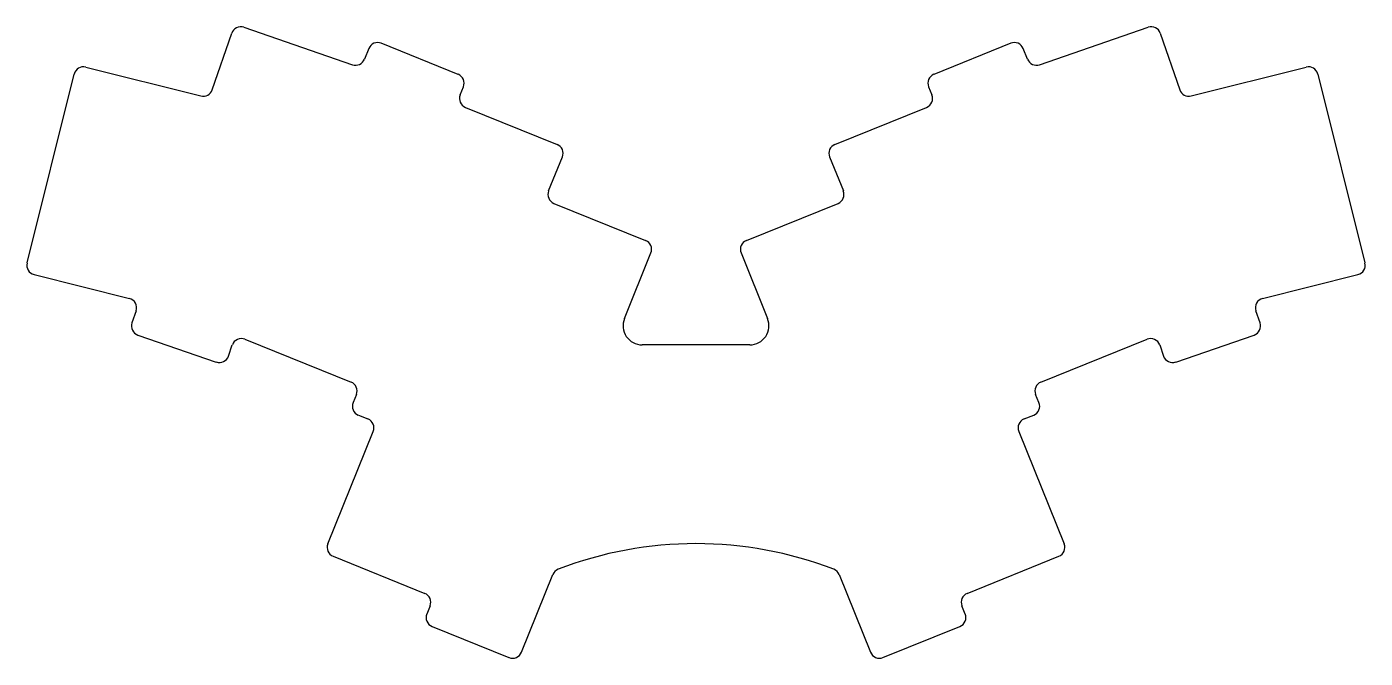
# Model space of a CAD drawing. Header units: millimetres. Extents: x 68 to 277, y -171 to -72.
import ezdxf

# ---------------------------------------------------------------- set-up
doc = ezdxf.new("R2010")
doc.units = ezdxf.units.MM

msp = doc.modelspace()

# ---------------------------------------------------------------- linework, layer by layer
for p, q in [((96.76, -81.46), (99.81, -72.61)), ((101.71, -71.68), (118.74, -77.54)), ((226.43, -77.54), (243.45, -71.68)), ((245.36, -72.61), (248.41, -81.46)), ((121.3, -75.01), (120.62, -76.68)), ((135.3, -79.05), (123.25, -74.18)), ((221.92, -74.18), (209.86, -79.05)), ((224.55, -76.68), (223.87, -75.01)), ((67.74, -108.61), (75.11, -79.02)), ((76.93, -77.93), (94.98, -82.43)), ((250.19, -82.43), (268.24, -77.93)), ((270.05, -79.02), (277.43, -108.61)), ((135.62, -82.28), (136.13, -81)), ((209.04, -81), (209.55, -82.28)), ((136.45, -84.23), (150.82, -90.04)), ((194.35, -90.04), (208.72, -84.23)), ((149.49, -97.32), (151.65, -91.99)), ((193.52, -91.99), (195.68, -97.32)), ((150.32, -99.27), (164.69, -105.08)), ((180.48, -105.08), (194.85, -99.27)), ((161.37, -117.31), (165.52, -107.03)), ((179.65, -107.03), (183.8, -117.31)), ((68.83, -110.43), (83.78, -114.16)), ((261.39, -114.16), (276.34, -110.43)), ((84.83, -116.1), (84.18, -117.99)), ((260.99, -117.99), (260.34, -116.1)), ((85.11, -119.9), (97.4, -124.13)), ((99.31, -123.2), (99.91, -121.46)), ((101.89, -120.56), (118.52, -127.27)), ((181.02, -121.44), (164.15, -121.44)), ((226.65, -127.27), (243.28, -120.56)), ((245.26, -121.46), (245.86, -123.2)), ((247.77, -124.13), (260.06, -119.9)), ((119.35, -129.23), (118.83, -130.5)), ((226.34, -130.5), (225.82, -129.23)), ((119.66, -132.45), (121.17, -133.06)), ((224, -133.06), (225.51, -132.45)), ((114.88, -152.63), (122, -135.02)), ((223.17, -135.02), (230.29, -152.63)), ((115.71, -154.58), (130.08, -160.39)), ((215.09, -160.39), (229.46, -154.58)), ((145.23, -169.61), (150.14, -157.45)), ((195.03, -157.45), (199.94, -169.61)), ((130.91, -162.34), (130.39, -163.62)), ((214.78, -163.62), (214.26, -162.34)), ((131.22, -165.57), (143.27, -170.44)), ((201.89, -170.44), (213.95, -165.57))]:
    msp.add_line(p, q)
for centre, radius, start, end in [((101.23, -73.1), 1.5, 71, 161), ((243.94, -73.1), 1.5, 19, 109), ((122.69, -75.57), 1.5, 68, 158), ((222.48, -75.57), 1.5, 22, 112), ((119.23, -76.12), 1.5, 251, 338), ((225.94, -76.12), 1.5, 202, 289), ((76.57, -79.38), 1.5, 76, 166), ((134.74, -80.44), 1.5, 338, 68), ((210.43, -80.44), 1.5, 112, 202), ((268.6, -79.38), 1.5, 14, 104), ((95.34, -80.97), 1.5, 256, 341), ((249.83, -80.97), 1.5, 199, 284), ((137.01, -82.84), 1.5, 158, 248), ((208.16, -82.84), 1.5, 292, 22), ((150.26, -91.43), 1.5, 338, 68), ((194.91, -91.43), 1.5, 112, 202), ((150.88, -97.88), 1.5, 158, 248), ((194.28, -97.88), 1.5, 292, 22), ((164.13, -106.47), 1.5, 338, 68), ((181.04, -106.47), 1.5, 112, 202), ((69.19, -108.98), 1.5, 166, 256), ((275.98, -108.98), 1.5, 284, 14), ((83.41, -115.61), 1.5, 341, 76), ((261.76, -115.61), 1.5, 104, 199), ((164.15, -118.44), 3, 158, 270), ((181.02, -118.44), 3, 270, 22), ((85.6, -118.48), 1.5, 161, 251), ((259.57, -118.48), 1.5, 289, 19), ((101.33, -121.95), 1.5, 68, 161), ((243.84, -121.95), 1.5, 19, 112), ((97.89, -122.71), 1.5, 251, 341), ((247.28, -122.71), 1.5, 199, 289), ((117.96, -128.66), 1.5, 338, 68), ((227.21, -128.66), 1.5, 112, 202), ((120.22, -131.06), 1.5, 158, 248), ((224.95, -131.06), 1.5, 292, 22), ((120.61, -134.45), 1.5, 338, 68), ((224.56, -134.45), 1.5, 112, 202), ((116.27, -153.19), 1.5, 158, 248), ((172.58, -212.59), 60, 68.9095, 111.0905), ((228.9, -153.19), 1.5, 292, 22), ((151.53, -158.01), 1.5, 111.0905, 158), ((193.64, -158.01), 1.5, 22, 68.9095), ((129.52, -161.78), 1.5, 338, 68), ((215.65, -161.78), 1.5, 112, 202), ((131.78, -164.18), 1.5, 158, 248), ((213.39, -164.18), 1.5, 292, 22), ((143.84, -169.05), 1.5, 248, 338), ((201.33, -169.05), 1.5, 202, 292)]:
    msp.add_arc(centre, radius, start, end)

doc.saveas('drawing.dxf')
